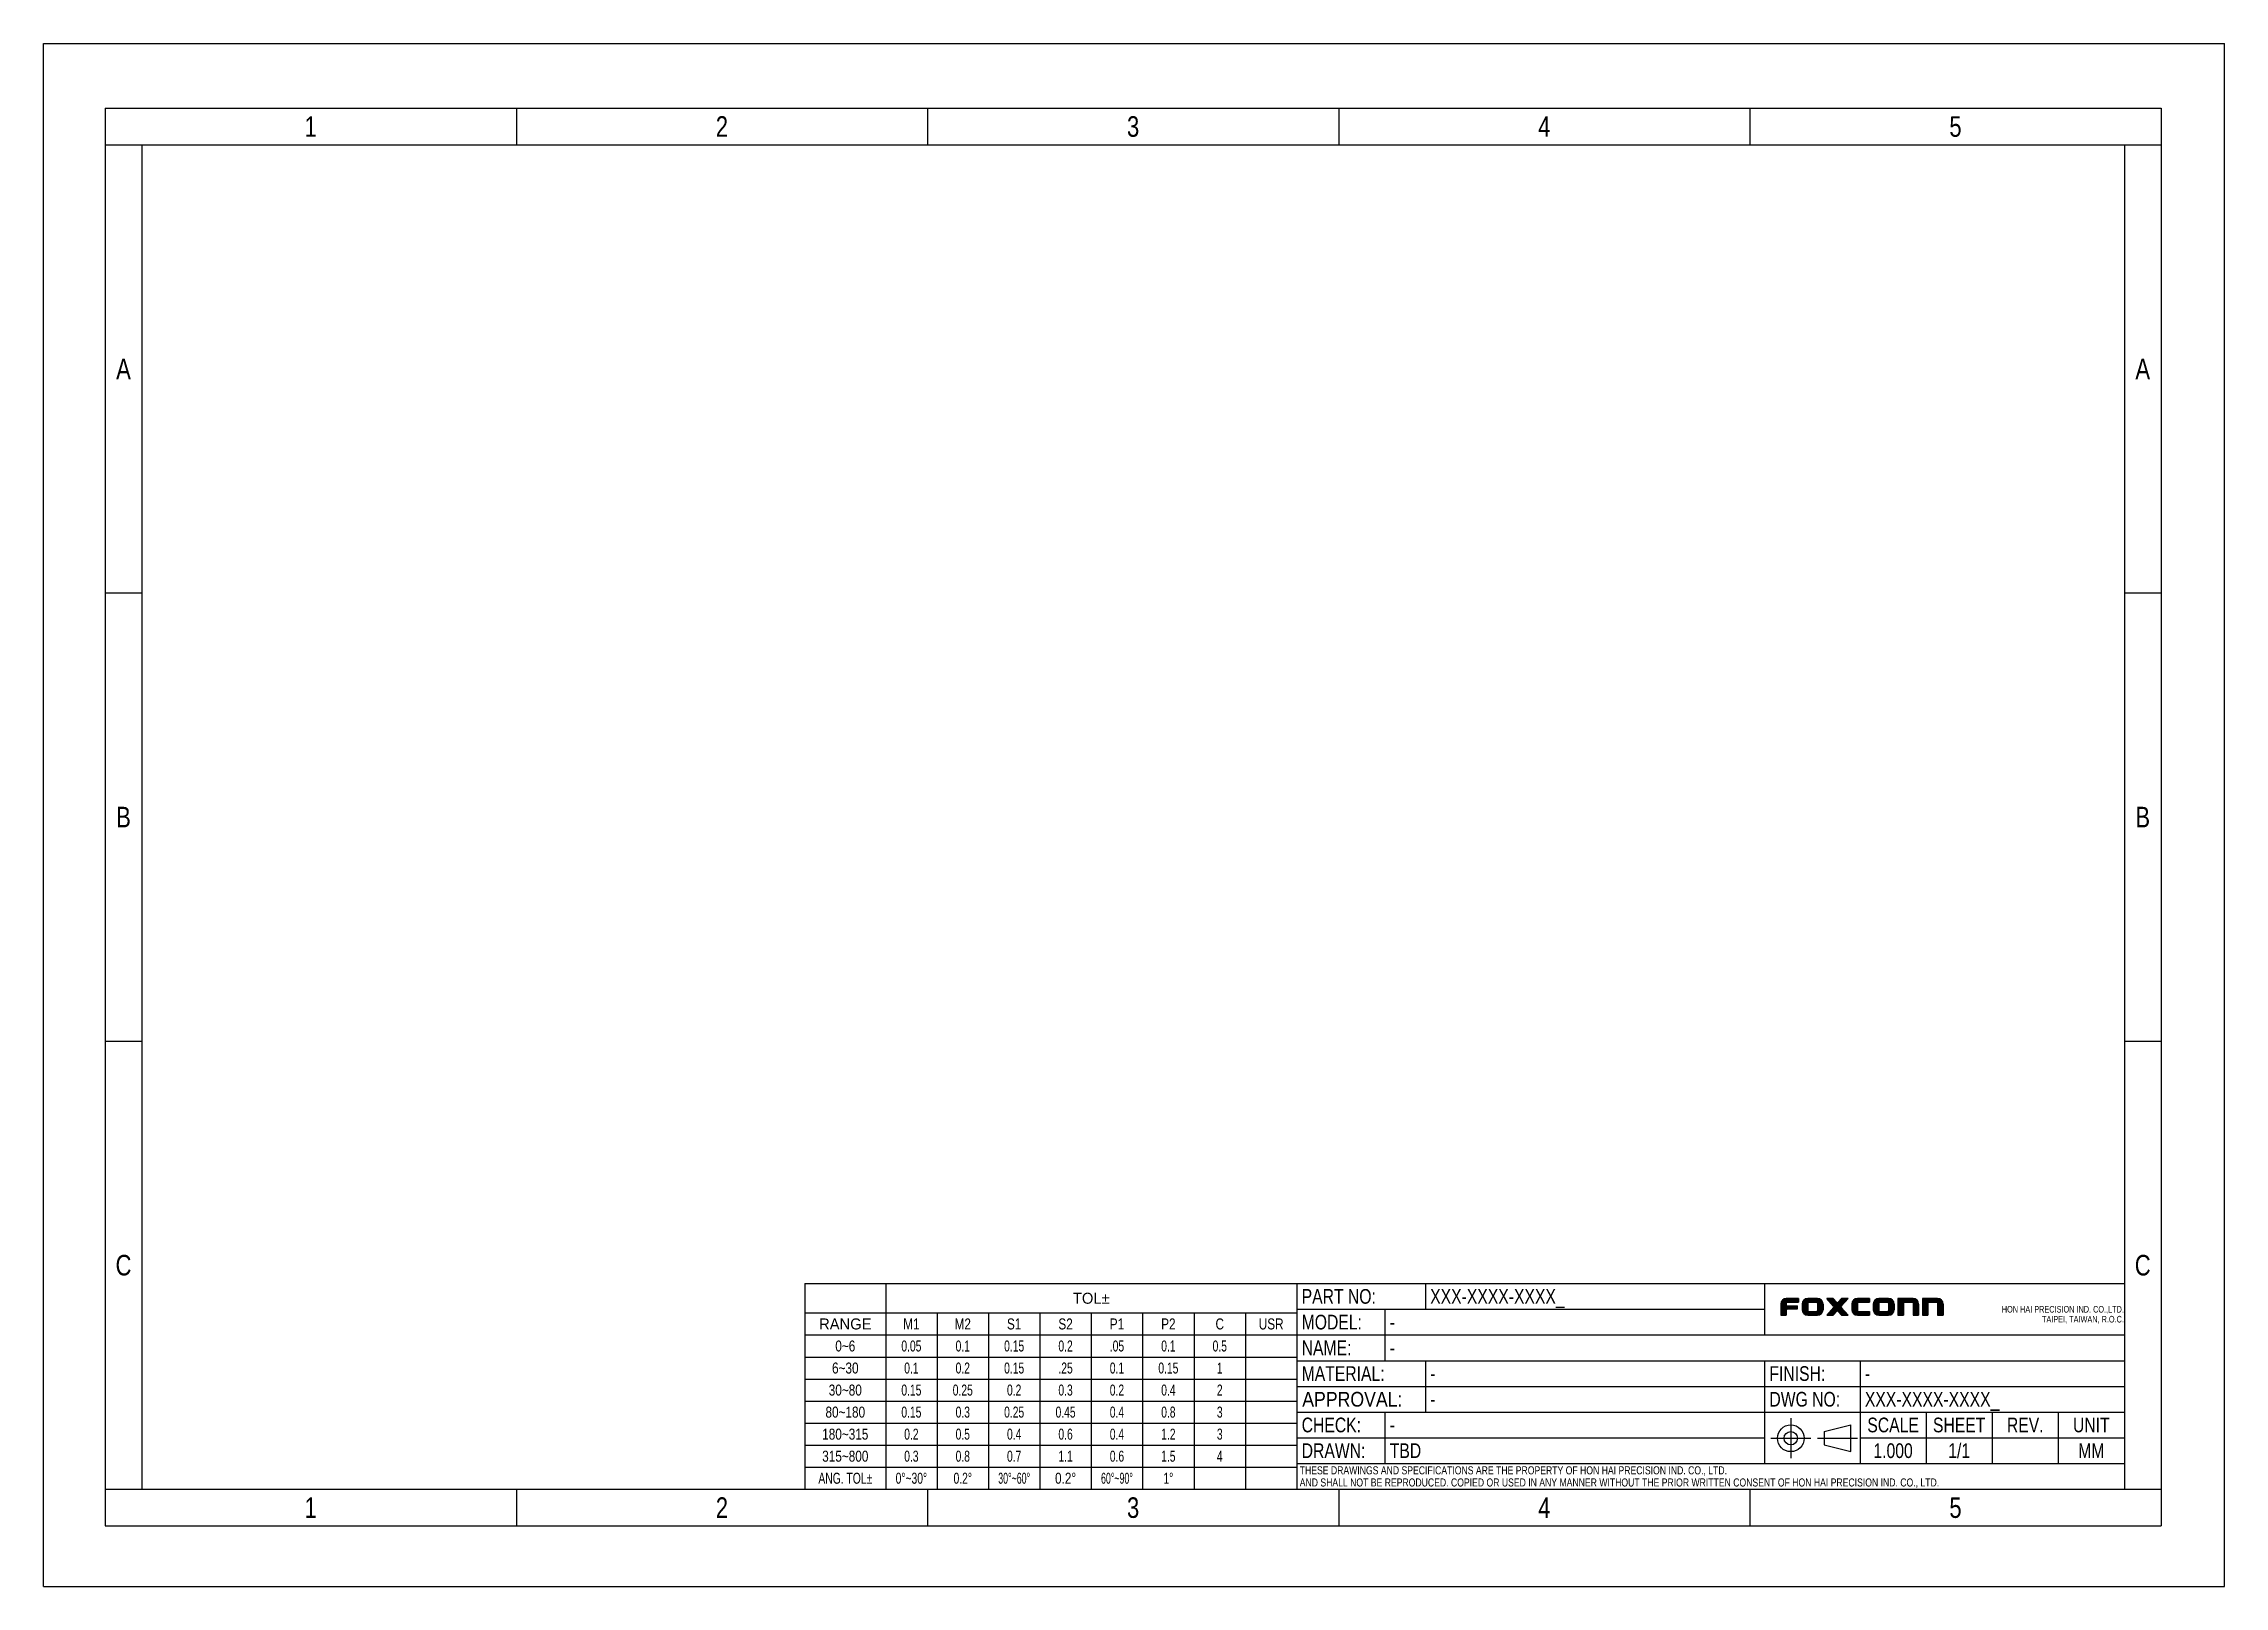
# Model space of a CAD drawing. Header units: millimetres. Extents: x 0 to 297, y 0 to 210.
import ezdxf

# ---------------------------------------------------------------- set-up
doc = ezdxf.new("R2010")
doc.units = ezdxf.units.MM
doc.header["$LTSCALE"] = 16.335
doc.linetypes.add('CENTER', pattern=[0.6, 0.375, -0.075, 0.075, -0.075])
doc.layers.get('0').update_dxf_attribs({"linetype": 'CONTINUOUS'})
doc.layers.add('DEFAULT_1', color=7, linetype='CENTER')
doc.layers.add('DETAIL', color=7, linetype='CONTINUOUS')
doc.styles.get("Standard").update_dxf_attribs({"font": 'txt', "width": 0.9})
doc.styles.add('TEXTSTYLE_2', font='txt', dxfattribs={"width": 0.8})
doc.styles.add('TEXTSTYLE_3', font='txt')
doc.styles.add('TEXTSTYLE_5', font='txt', dxfattribs={"width": 0.7})
doc.styles.add('TEXTSTYLE_7', font='txt', dxfattribs={"width": 0.6})

# ---------------------------------------------------------------- blocks, each defined once
blk = doc.blocks.new('PROJECTION_BL0', base_point=(241.13, 20.16))
at = {"color": 7, "linetype": 'Continuous'}
for p, q in [((242.49, 21.07), (246.13, 21.98)), ((242.49, 21.07), (242.49, 19.25)), ((246.13, 18.34), (246.13, 21.98)), ((242.49, 19.25), (246.13, 18.34))]:
    blk.add_line(p, q, dxfattribs=at)
for radius in [1.82, 0.909]:
    blk.add_circle((237.95, 20.16), radius, dxfattribs=at)
at = {"layer": 'DEFAULT_1', "color": 7, "linetype": 'CENTER'}
for p, q in [((237.95, 22.88), (237.95, 17.43)), ((235.22, 20.16), (240.67, 20.16)), ((241.58, 20.16), (247.04, 20.16))]:
    blk.add_line(p, q, dxfattribs=at)
blk = doc.blocks.new('*T1')
at = {"color": 2, "linetype": 'Continuous'}
for p, q in [((0, 0), (112.7, 0)), ((0, 0), (0, -28)), ((17.5, 0), (17.5, -3.5)), ((63.7, 0), (63.7, -7)), ((112.7, 0), (112.7, -28)), ((0, -3.5), (63.7, -3.5)), ((12, -3.5), (12, -10.5)), ((0, -7), (112.7, -7)), ((0, -10.5), (112.7, -10.5)), ((17.5, -10.5), (17.5, -17.5)), ((63.7, -10.5), (63.7, -24.5)), ((76.7, -10.5), (76.7, -24.5)), ((0, -14), (112.7, -14)), ((0, -17.5), (112.7, -17.5)), ((12, -17.5), (12, -24.5)), ((85.7, -17.5), (85.7, -24.5)), ((94.7, -17.5), (94.7, -24.5)), ((103.7, -17.5), (103.7, -24.5)), ((0, -21), (63.7, -21)), ((76.7, -21), (112.7, -21)), ((0, -24.5), (112.7, -24.5)), ((0, -28), (112.7, -28))]:
    blk.add_line(p, q, dxfattribs=at)
at = {"layer": 'DETAIL', "color": 2, "linetype": 'Continuous', "line_spacing_factor": 0.9, "style": 'TEXTSTYLE_2'}
for s, insert, char_height, width, attachment_point in [(' PART NO:', (0.0625, -0.75), 2, 28.8, 1), (' XXX-XXXX-XXXX_', (17.5625, -0.75), 2, 48, 1), (' MODEL:', (0.0625, -4.25), 2, 22.4, 1), (' -', (12.0625, -4.25), 2, 6.4, 1), (' \\PHON HAI PRECISION IND. CO.,LTD.\\PTAIPEI, TAIWAN, R.O.C.', (112.6375, -1.7), 0.9, 44.64, 3), (' NAME:', (0.0625, -7.75), 2, 19.2, 1), (' -', (12.0625, -7.75), 2, 6.4, 1), (' MATERIAL:', (0.0625, -11.25), 2, 32, 1), (' FINISH:', (63.7625, -11.25), 2, 25.6, 1), (' -', (17.5625, -11.25), 2, 6.4, 1), (' DWG NO:', (63.7625, -14.75), 2, 25.6, 1), (' XXX-XXXX-XXXX_', (76.7625, -14.75), 2, 48, 1), (' -', (76.7625, -11.25), 2, 6.4, 1), (' -', (17.5625, -14.75), 2, 6.4, 1), (' CHECK:', (0.0625, -18.25), 2, 22.4, 1), (' -', (12.0625, -18.25), 2, 6.4, 1), ('SCALE', (81.2, -18.25), 2, 16, 2), ('SHEET', (90.2, -18.25), 2, 16, 2), ('REV.', (99.2, -18.25), 2, 12.8, 2), ('UNIT', (108.2, -18.25), 2, 12.8, 2), (' DRAWN:', (0.0625, -21.75), 2, 22.4, 1), (' TBD', (12.0625, -21.75), 2, 12.8, 1), ('1.000', (81.2, -21.75), 2, 16, 2), ('1/1', (90.2, -21.75), 2, 9.6, 2), ('MM', (108.2, -21.75), 2, 6.4, 2), (' THESE DRAWINGS AND SPECIFICATIONS ARE THE PROPERTY OF HON HAI PRECISION IND. CO., LTD.\\P AND SHALL NOT BE REPRODUCED. COPIED OR USED IN ANY MANNER WITHOUT THE PRIOR WRITTEN CONSENT OF HON HAI PRECISION IND. CO., LTD.', (0.0625, -24.875), 1.1, 225.28, 1)]:
    blk.add_mtext(s, dxfattribs=dict(at, insert=insert, char_height=char_height, width=width, attachment_point=attachment_point))
at = {"layer": 'DETAIL', "color": 2, "linetype": 'Continuous', "insert": (0.0625, -14.75), "char_height": 2, "width": 36, "attachment_point": 1, "line_spacing_factor": 0.9}
blk.add_mtext(' APPROVAL:', dxfattribs=at)
blk = doc.blocks.new('*T2')
at = {"color": 2, "linetype": 'Continuous'}
for p, q in [((0, 0), (67, 0)), ((0, 0), (0, -28)), ((11, 0), (11, -28)), ((67, 0), (67, -28)), ((0, -4), (67, -4)), ((18, -4), (18, -28)), ((25, -4), (25, -28)), ((32, -4), (32, -28)), ((39, -4), (39, -28)), ((46, -4), (46, -28)), ((53, -4), (53, -28)), ((60, -4), (60, -28)), ((0, -7), (67, -7)), ((0, -10), (67, -10)), ((0, -13), (67, -13)), ((0, -16), (67, -16)), ((0, -19), (67, -19)), ((0, -22), (67, -22)), ((0, -25), (67, -25)), ((0, -28), (67, -28))]:
    blk.add_line(p, q, dxfattribs=at)
at = {"layer": 'DETAIL', "color": 2, "linetype": 'Continuous', "char_height": 1.5, "attachment_point": 2, "line_spacing_factor": 0.9}
for s, insert, width, style in [('TOL\\Fgdt;{\\Fgdt;`}', (39, -1.25), 12.5, 'TEXTSTYLE_3'), ('RANGE', (5.5, -4.75), 15, 'TEXTSTYLE_3'), ('M1', (14.5, -4.75), 4.8, 'TEXTSTYLE_2'), ('M2', (21.5, -4.75), 4.8, 'TEXTSTYLE_2'), ('S1', (28.5, -4.75), 4.8, 'TEXTSTYLE_2'), ('S2', (35.5, -4.75), 4.8, 'TEXTSTYLE_2'), ('P1', (42.5, -4.75), 4.8, 'TEXTSTYLE_2'), ('P2', (49.5, -4.75), 4.8, 'TEXTSTYLE_2'), ('C', (56.5, -4.75), 2.4, 'TEXTSTYLE_2'), ('USR', (63.5, -4.75), 7.2, 'TEXTSTYLE_2'), ('0~6', (5.5, -7.75), 7.2, 'TEXTSTYLE_2'), ('0.05', (14.5, -7.75), 8.4, 'TEXTSTYLE_5'), ('0.1', (21.5, -7.75), 6.3, 'TEXTSTYLE_5'), ('0.15', (28.5, -7.75), 8.4, 'TEXTSTYLE_5'), ('0.2', (35.5, -7.75), 6.3, 'TEXTSTYLE_5'), ('.05', (42.5, -7.75), 6.3, 'TEXTSTYLE_5'), ('0.1', (49.5, -7.75), 6.3, 'TEXTSTYLE_5'), ('0.5', (56.5, -7.75), 6.3, 'TEXTSTYLE_5'), ('6~30', (5.5, -10.75), 9.6, 'TEXTSTYLE_2'), ('0.1', (14.5, -10.75), 6.3, 'TEXTSTYLE_5'), ('0.2', (21.5, -10.75), 6.3, 'TEXTSTYLE_5'), ('0.15', (28.5, -10.75), 8.4, 'TEXTSTYLE_5'), ('.25', (35.5, -10.75), 6.3, 'TEXTSTYLE_5'), ('0.1', (42.5, -10.75), 6.3, 'TEXTSTYLE_5'), ('0.15', (49.5, -10.75), 8.4, 'TEXTSTYLE_5'), ('1', (56.5, -10.75), 2.1, 'TEXTSTYLE_5'), ('30~80', (5.5, -13.75), 12, 'TEXTSTYLE_2'), ('0.15', (14.5, -13.75), 8.4, 'TEXTSTYLE_5'), ('0.25', (21.5, -13.75), 8.4, 'TEXTSTYLE_5'), ('0.2', (28.5, -13.75), 6.3, 'TEXTSTYLE_5'), ('0.3', (35.5, -13.75), 6.3, 'TEXTSTYLE_5'), ('0.2', (42.5, -13.75), 6.3, 'TEXTSTYLE_5'), ('0.4', (49.5, -13.75), 6.3, 'TEXTSTYLE_5'), ('2', (56.5, -13.75), 2.1, 'TEXTSTYLE_5'), ('80~180', (5.5, -16.75), 14.4, 'TEXTSTYLE_2'), ('0.15', (14.5, -16.75), 8.4, 'TEXTSTYLE_5'), ('0.3', (21.5, -16.75), 6.3, 'TEXTSTYLE_5'), ('0.25', (28.5, -16.75), 8.4, 'TEXTSTYLE_5'), ('0.45', (35.5, -16.75), 8.4, 'TEXTSTYLE_5'), ('0.4', (42.5, -16.75), 6.3, 'TEXTSTYLE_5'), ('0.8', (49.5, -16.75), 6.3, 'TEXTSTYLE_5'), ('3', (56.5, -16.75), 2.1, 'TEXTSTYLE_5'), ('180~315', (5.5, -19.75), 16.8, 'TEXTSTYLE_2'), ('0.2', (14.5, -19.75), 6.3, 'TEXTSTYLE_5'), ('0.5', (21.5, -19.75), 6.3, 'TEXTSTYLE_5'), ('0.4', (28.5, -19.75), 6.3, 'TEXTSTYLE_5'), ('0.6', (35.5, -19.75), 6.3, 'TEXTSTYLE_5'), ('0.4', (42.5, -19.75), 6.3, 'TEXTSTYLE_5'), ('1.2', (49.5, -19.75), 6.3, 'TEXTSTYLE_5'), ('3', (56.5, -19.75), 2.1, 'TEXTSTYLE_5'), ('315~800', (5.5, -22.75), 16.8, 'TEXTSTYLE_2'), ('0.3', (14.5, -22.75), 6.3, 'TEXTSTYLE_5'), ('0.8', (21.5, -22.75), 6.3, 'TEXTSTYLE_5'), ('0.7', (28.5, -22.75), 6.3, 'TEXTSTYLE_5'), ('1.1', (35.5, -22.75), 6.3, 'TEXTSTYLE_5'), ('0.6', (42.5, -22.75), 6.3, 'TEXTSTYLE_5'), ('1.5', (49.5, -22.75), 6.3, 'TEXTSTYLE_5'), ('4', (56.5, -22.75), 2.1, 'TEXTSTYLE_5'), ('ANG. TOL\\Fgdt;{\\Fgdt;`}', (5.5, -25.75), 20.3, 'TEXTSTYLE_5'), ('0\\Fgdt;{\\Fgdt;~}\\Ftxt;~30\\Fgdt;{\\Fgdt;~}', (14.5, -25.75), 12.4, 'TEXTSTYLE_5'), ('0.2\\Fgdt;{\\Fgdt;~}', (21.5, -25.75), 8.3, 'TEXTSTYLE_5'), ('30\\Fgdt;{\\Fgdt;~}\\Ftxt;~60\\Fgdt;{\\Fgdt;~}', (28.5, -25.75), 13, 'TEXTSTYLE_7'), ('0.2\\Fgdt;{\\Fgdt;~}', (35.5, -25.75), 9.2, 'TEXTSTYLE_2'), ('60\\Fgdt;{\\Fgdt;~}\\Ftxt;~90\\Fgdt;{\\Fgdt;~}', (42.5, -25.75), 13, 'TEXTSTYLE_7'), ('1\\Fgdt;{\\Fgdt;~}', (49.5, -25.75), 4.1, 'TEXTSTYLE_5')]:
    blk.add_mtext(s, dxfattribs=dict(at, insert=insert, width=width, style=style))
blk = doc.blocks.new('*T3')
at = {"color": 2, "linetype": 'Continuous'}
for p, q in [((0, 0), (280, 0)), ((0, 0), (0, -5)), ((56, 0), (56, -5)), ((112, 0), (112, -5)), ((168, 0), (168, -5)), ((224, 0), (224, -5)), ((280, 0), (280, -5)), ((0, -5), (280, -5))]:
    blk.add_line(p, q, dxfattribs=at)
at = {"layer": 'DETAIL', "color": 2, "linetype": 'Continuous', "char_height": 2.8, "width": 4.48, "attachment_point": 2, "line_spacing_factor": 0.9, "style": 'TEXTSTYLE_2'}
for s, insert in [('1', (28, -1.1)), ('2', (84, -1.1)), ('3', (140, -1.1)), ('4', (196, -1.1)), ('5', (252, -1.1))]:
    blk.add_mtext(s, dxfattribs=dict(at, insert=insert))
blk = doc.blocks.new('*T4')
at = {"color": 2, "linetype": 'Continuous'}
for p, q in [((0, 0), (5, 0)), ((0, 0), (0, -183)), ((5, 0), (5, -183)), ((0, -61), (5, -61)), ((0, -122), (5, -122)), ((0, -183), (5, -183))]:
    blk.add_line(p, q, dxfattribs=at)
at = {"layer": 'DETAIL', "color": 2, "linetype": 'Continuous', "char_height": 2.8, "width": 4.48, "attachment_point": 2, "line_spacing_factor": 0.9, "style": 'TEXTSTYLE_2'}
for s, insert in [('A', (2.5, -29.1)), ('B', (2.5, -90.1)), ('C', (2.5, -151.1))]:
    blk.add_mtext(s, dxfattribs=dict(at, insert=insert))
blk = doc.blocks.new('*T5')
at = {"color": 2, "linetype": 'Continuous'}
for p, q in [((0, 0), (280, 0)), ((0, 0), (0, -5)), ((56, 0), (56, -5)), ((112, 0), (112, -5)), ((168, 0), (168, -5)), ((224, 0), (224, -5)), ((280, 0), (280, -5)), ((0, -5), (280, -5))]:
    blk.add_line(p, q, dxfattribs=at)
at = {"layer": 'DETAIL', "color": 2, "linetype": 'Continuous', "char_height": 2.8, "width": 4.48, "attachment_point": 2, "line_spacing_factor": 0.9, "style": 'TEXTSTYLE_2'}
for s, insert in [('1', (28, -1.1)), ('2', (84, -1.1)), ('3', (140, -1.1)), ('4', (196, -1.1)), ('5', (252, -1.1))]:
    blk.add_mtext(s, dxfattribs=dict(at, insert=insert))
blk = doc.blocks.new('*T6')
at = {"color": 2, "linetype": 'Continuous'}
for p, q in [((0, 0), (5, 0)), ((0, 0), (0, -183)), ((5, 0), (5, -183)), ((0, -61), (5, -61)), ((0, -122), (5, -122)), ((0, -183), (5, -183))]:
    blk.add_line(p, q, dxfattribs=at)
at = {"layer": 'DETAIL', "color": 2, "linetype": 'Continuous', "char_height": 2.8, "width": 4.48, "attachment_point": 2, "line_spacing_factor": 0.9, "style": 'TEXTSTYLE_2'}
for s, insert in [('A', (2.5, -29.1)), ('B', (2.5, -90.1)), ('C', (2.5, -151.1))]:
    blk.add_mtext(s, dxfattribs=dict(at, insert=insert))

msp = doc.modelspace()

# ---------------------------------------------------------------- linework, layer by layer
at = {"color": 7, "linetype": 'Continuous'}
for p, q in [((0, 0), (0, 210)), ((0, 210), (297, 210)), ((297, 0), (297, 210)), ((236.63, 38.68), (238.99, 38.68)), ((236.68, 38.81), (238.99, 38.81)), ((236.78, 38.93), (238.99, 38.93)), ((236.92, 39.06), (238.99, 39.06)), ((238.99, 39.19), (237.34, 39.19)), ((238.99, 39.19), (238.99, 38.68)), ((239.54, 38.68), (242.29, 38.68)), ((239.6, 38.81), (242.23, 38.81)), ((239.69, 38.93), (242.14, 38.93)), ((239.84, 39.06), (242, 39.06)), ((241.58, 39.19), (240.26, 39.19)), ((243.73, 39.19), (242.84, 39.19)), ((243.77, 38.15), (242.84, 39.19)), ((242.96, 39.06), (243.84, 39.06)), ((243.07, 38.93), (243.95, 38.93)), ((243.18, 38.81), (244.07, 38.81)), ((243.29, 38.68), (244.18, 38.68)), ((243.73, 39.19), (244.19, 38.67)), ((244.87, 39.19), (244.41, 38.67)), ((244.42, 38.68), (245.31, 38.68)), ((244.53, 38.81), (245.42, 38.81)), ((244.64, 38.93), (245.53, 38.93)), ((244.76, 39.06), (245.64, 39.06)), ((244.83, 38.15), (245.76, 39.19)), ((245.76, 39.19), (244.87, 39.19)), ((246.31, 38.68), (248.67, 38.68)), ((246.37, 38.81), (248.67, 38.81)), ((246.46, 38.93), (248.67, 38.93)), ((246.6, 39.06), (248.67, 39.06)), ((248.67, 39.19), (247.02, 39.19)), ((248.67, 39.19), (248.67, 38.68)), ((249.22, 38.68), (251.97, 38.68)), ((249.28, 38.81), (251.91, 38.81)), ((249.37, 38.93), (251.82, 38.93)), ((249.52, 39.06), (251.68, 39.06)), ((251.26, 39.19), (249.94, 39.19)), ((254.6, 39.19), (252.52, 39.19)), ((252.52, 39.19), (252.52, 36.9)), ((252.52, 39.06), (255.02, 39.06)), ((252.52, 38.93), (255.17, 38.93)), ((252.52, 38.81), (255.26, 38.81)), ((252.52, 38.68), (255.32, 38.68)), ((257.95, 39.19), (255.87, 39.19)), ((255.87, 39.19), (255.87, 36.9)), ((255.87, 39.06), (258.37, 39.06)), ((255.87, 38.93), (258.51, 38.93)), ((255.87, 38.81), (258.61, 38.81)), ((255.87, 38.68), (258.66, 38.68)), ((236.58, 38.42), (237.34, 38.42)), ((236.58, 38.42), (236.58, 36.9)), ((236.58, 38.3), (237.34, 38.3)), ((236.58, 38.17), (238.86, 38.17)), ((236.58, 38.04), (238.86, 38.04)), ((236.58, 37.92), (238.86, 37.92)), ((236.58, 37.79), (238.86, 37.79)), ((236.58, 37.66), (237.35, 37.66)), ((236.58, 37.54), (237.34, 37.54)), ((236.58, 37.41), (237.34, 37.41)), ((236.58, 37.28), (237.34, 37.28)), ((236.58, 37.16), (237.34, 37.16)), ((236.58, 37.03), (237.34, 37.03)), ((236.58, 36.9), (237.34, 36.9)), ((236.59, 38.55), (237.34, 38.55)), ((237.34, 38.6), (237.34, 38.25)), ((237.34, 37.64), (237.34, 36.9)), ((238.86, 37.79), (238.86, 38.17)), ((239.5, 38.42), (240.26, 38.42)), ((239.5, 38.42), (239.5, 37.66)), ((239.5, 38.3), (240.26, 38.3)), ((239.5, 38.17), (240.26, 38.17)), ((239.5, 38.04), (240.26, 38.04)), ((239.5, 37.92), (240.26, 37.92)), ((239.5, 37.79), (240.26, 37.79)), ((239.5, 37.66), (240.26, 37.66)), ((239.51, 38.55), (240.26, 38.55)), ((239.51, 37.54), (240.26, 37.54)), ((239.54, 37.41), (242.29, 37.41)), ((239.6, 37.28), (242.23, 37.28)), ((239.69, 37.16), (242.14, 37.16)), ((239.84, 37.03), (242, 37.03)), ((240.26, 38.53), (240.26, 37.56)), ((240.26, 36.9), (241.58, 36.9)), ((241.57, 38.55), (242.33, 38.55)), ((241.57, 37.54), (242.33, 37.54)), ((241.58, 38.53), (241.58, 37.56)), ((241.58, 38.42), (242.34, 38.42)), ((241.58, 38.3), (242.34, 38.3)), ((241.58, 38.17), (242.34, 38.17)), ((241.58, 38.04), (242.34, 38.04)), ((241.58, 37.92), (242.34, 37.92)), ((241.58, 37.79), (242.34, 37.79)), ((241.58, 37.66), (242.34, 37.66)), ((242.34, 38.42), (242.34, 37.66)), ((243.77, 37.94), (242.84, 36.9)), ((242.84, 36.9), (243.73, 36.9)), ((242.96, 37.03), (243.84, 37.03)), ((243.07, 37.16), (243.95, 37.16)), ((243.18, 37.28), (244.07, 37.28)), ((243.29, 37.41), (244.18, 37.41)), ((243.41, 38.55), (245.19, 38.55)), ((243.41, 37.54), (245.19, 37.54)), ((243.52, 38.42), (245.08, 38.42)), ((243.52, 37.66), (245.08, 37.66)), ((243.63, 38.3), (244.97, 38.3)), ((243.63, 37.79), (244.97, 37.79)), ((243.73, 36.9), (244.19, 37.42)), ((243.74, 38.17), (244.86, 38.17)), ((243.74, 37.92), (244.86, 37.92)), ((243.8, 38.04), (244.79, 38.04)), ((244.87, 36.9), (244.41, 37.42)), ((244.42, 37.41), (245.31, 37.41)), ((244.53, 37.28), (245.42, 37.28)), ((244.64, 37.16), (245.53, 37.16)), ((244.76, 37.03), (245.64, 37.03)), ((244.83, 37.94), (245.76, 36.9)), ((244.87, 36.9), (245.76, 36.9)), ((246.26, 38.42), (247.02, 38.42)), ((246.26, 38.42), (246.26, 37.66)), ((246.26, 38.3), (247.02, 38.3)), ((246.26, 38.17), (247.02, 38.17)), ((246.26, 38.04), (247.02, 38.04)), ((246.26, 37.92), (247.02, 37.92)), ((246.26, 37.79), (247.02, 37.79)), ((246.26, 37.66), (247.02, 37.66)), ((246.27, 38.55), (247.03, 38.55)), ((246.27, 37.54), (247.03, 37.54)), ((246.31, 37.41), (248.67, 37.41)), ((246.37, 37.28), (248.67, 37.28)), ((246.46, 37.16), (248.67, 37.16)), ((246.6, 37.03), (248.67, 37.03)), ((247.02, 38.53), (247.02, 37.56)), ((247.02, 36.9), (248.67, 36.9)), ((248.67, 37.41), (248.67, 36.9)), ((249.18, 38.42), (249.94, 38.42)), ((249.18, 38.42), (249.18, 37.66)), ((249.18, 38.3), (249.94, 38.3)), ((249.18, 38.17), (249.94, 38.17)), ((249.18, 38.04), (249.94, 38.04)), ((249.18, 37.92), (249.94, 37.92)), ((249.18, 37.79), (249.94, 37.79)), ((249.18, 37.66), (249.94, 37.66)), ((249.19, 38.55), (249.94, 38.55)), ((249.19, 37.54), (249.94, 37.54)), ((249.22, 37.41), (251.97, 37.41)), ((249.28, 37.28), (251.91, 37.28)), ((249.37, 37.16), (251.82, 37.16)), ((249.52, 37.03), (251.68, 37.03)), ((249.94, 38.53), (249.94, 37.56)), ((249.94, 36.9), (251.26, 36.9)), ((251.25, 38.55), (252.01, 38.55)), ((251.25, 37.54), (252.01, 37.54)), ((251.26, 38.53), (251.26, 37.56)), ((251.26, 38.42), (252.02, 38.42)), ((251.26, 38.3), (252.02, 38.3)), ((251.26, 38.17), (252.02, 38.17)), ((251.26, 38.04), (252.02, 38.04)), ((251.26, 37.92), (252.02, 37.92)), ((251.26, 37.79), (252.02, 37.79)), ((251.26, 37.66), (252.02, 37.66)), ((252.02, 38.42), (252.02, 37.66)), ((252.52, 38.55), (253.28, 38.55)), ((252.52, 38.42), (253.28, 38.42)), ((252.52, 38.3), (253.28, 38.3)), ((252.52, 38.17), (253.28, 38.17)), ((252.52, 38.04), (253.28, 38.04)), ((252.52, 37.92), (253.28, 37.92)), ((252.52, 37.79), (253.28, 37.79)), ((252.52, 37.66), (253.28, 37.66)), ((252.52, 37.54), (253.28, 37.54)), ((252.52, 37.41), (253.28, 37.41)), ((252.52, 37.28), (253.28, 37.28)), ((252.52, 37.16), (253.28, 37.16)), ((252.52, 37.03), (253.28, 37.03)), ((252.52, 36.9), (253.28, 36.9)), ((253.28, 38.6), (253.28, 36.9)), ((254.6, 38.6), (254.6, 36.9)), ((254.6, 38.55), (255.35, 38.55)), ((254.6, 38.42), (255.36, 38.42)), ((254.6, 38.3), (255.36, 38.3)), ((254.6, 38.17), (255.36, 38.17)), ((254.6, 38.04), (255.36, 38.04)), ((254.6, 37.92), (255.36, 37.92)), ((254.6, 37.79), (255.36, 37.79)), ((254.6, 37.66), (255.36, 37.66)), ((254.6, 37.54), (255.36, 37.54)), ((254.6, 37.41), (255.36, 37.41)), ((254.6, 37.28), (255.36, 37.28)), ((254.6, 37.16), (255.36, 37.16)), ((254.6, 37.03), (255.36, 37.03)), ((254.6, 36.9), (255.36, 36.9)), ((255.36, 38.42), (255.36, 36.9)), ((255.87, 38.55), (256.63, 38.55)), ((255.87, 38.42), (256.63, 38.42)), ((255.87, 38.3), (256.63, 38.3)), ((255.87, 38.17), (256.63, 38.17)), ((255.87, 38.04), (256.63, 38.04)), ((255.87, 37.92), (256.63, 37.92)), ((255.87, 37.79), (256.63, 37.79)), ((255.87, 37.66), (256.63, 37.66)), ((255.87, 37.54), (256.63, 37.54)), ((255.87, 37.41), (256.63, 37.41)), ((255.87, 37.28), (256.63, 37.28)), ((255.87, 37.16), (256.63, 37.16)), ((255.87, 37.03), (256.63, 37.03)), ((255.87, 36.9), (256.63, 36.9)), ((256.63, 38.6), (256.63, 36.9)), ((257.95, 38.6), (257.95, 36.9)), ((257.95, 38.55), (258.7, 38.55)), ((257.95, 38.42), (258.71, 38.42)), ((257.95, 38.3), (258.71, 38.3)), ((257.95, 38.17), (258.71, 38.17)), ((257.95, 38.04), (258.71, 38.04)), ((257.95, 37.92), (258.71, 37.92)), ((257.95, 37.79), (258.71, 37.79)), ((257.95, 37.66), (258.71, 37.66)), ((257.95, 37.54), (258.71, 37.54)), ((257.95, 37.41), (258.71, 37.41)), ((257.95, 37.28), (258.71, 37.28)), ((257.95, 37.16), (258.71, 37.16)), ((257.95, 37.03), (258.71, 37.03)), ((257.95, 36.9), (258.71, 36.9)), ((258.71, 38.42), (258.71, 36.9)), ((0, 0), (297, 0))]:
    msp.add_line(p, q, dxfattribs=at)
for centre, radius, start, end in [((237.34, 38.42), 0.76, 90, 180), ((237.42, 38.6), 0.076, 90, 180), ((240.26, 38.42), 0.76, 90, 180), ((240.41, 38.53), 0.152, 90, 180), ((241.42, 38.53), 0.152, 0, 90), ((241.58, 38.42), 0.76, 0, 90), ((244.3, 38.77), 0.152, 221.6335, 318.3665), ((247.02, 38.42), 0.76, 90, 180), ((247.18, 38.53), 0.152, 90, 180), ((249.94, 38.42), 0.76, 90, 180), ((250.09, 38.53), 0.152, 90, 180), ((251.1, 38.53), 0.152, 0, 90), ((251.26, 38.42), 0.76, 0, 90), ((253.36, 38.6), 0.076, 90, 180), ((254.53, 38.6), 0.076, 0, 90), ((254.6, 38.42), 0.76, 0, 90), ((256.7, 38.6), 0.076, 90, 180), ((257.87, 38.6), 0.076, 0, 90), ((257.95, 38.42), 0.76, 0, 90), ((237.42, 38.25), 0.076, 180, 270), ((237.5, 37.64), 0.152, 90, 180), ((240.26, 37.66), 0.76, 180, 270), ((240.41, 37.56), 0.152, 180, 270), ((241.42, 37.56), 0.152, 270, 360), ((241.58, 37.66), 0.76, 270, 360), ((243.65, 38.04), 0.152, 318.3665, 41.6335), ((244.3, 37.32), 0.152, 41.6335, 138.3665), ((244.95, 38.04), 0.152, 138.3665, 221.6335), ((247.02, 37.66), 0.76, 180, 270), ((247.18, 37.56), 0.152, 180, 270), ((249.94, 37.66), 0.76, 180, 270), ((250.09, 37.56), 0.152, 180, 270), ((251.1, 37.56), 0.152, 270, 360), ((251.26, 37.66), 0.76, 270, 360)]:
    msp.add_arc(centre, radius, start, end, dxfattribs=at)

# ---------------------------------------------------------------- block references
for name, p in [('*T3', (8.38, 201.22)), ('*T4', (8.38, 196.22)), ('*T6', (283.38, 196.22)), ('*T2', (103.68, 41.22)), ('*T1', (170.68, 41.22)), ('*T5', (8.38, 13.22))]:
    msp.add_blockref(name, p)
at = {"color": 2, "linetype": 'Continuous'}
msp.add_blockref('PROJECTION_BL0', (241.13, 20.16), dxfattribs=at)

doc.saveas('drawing.dxf')
